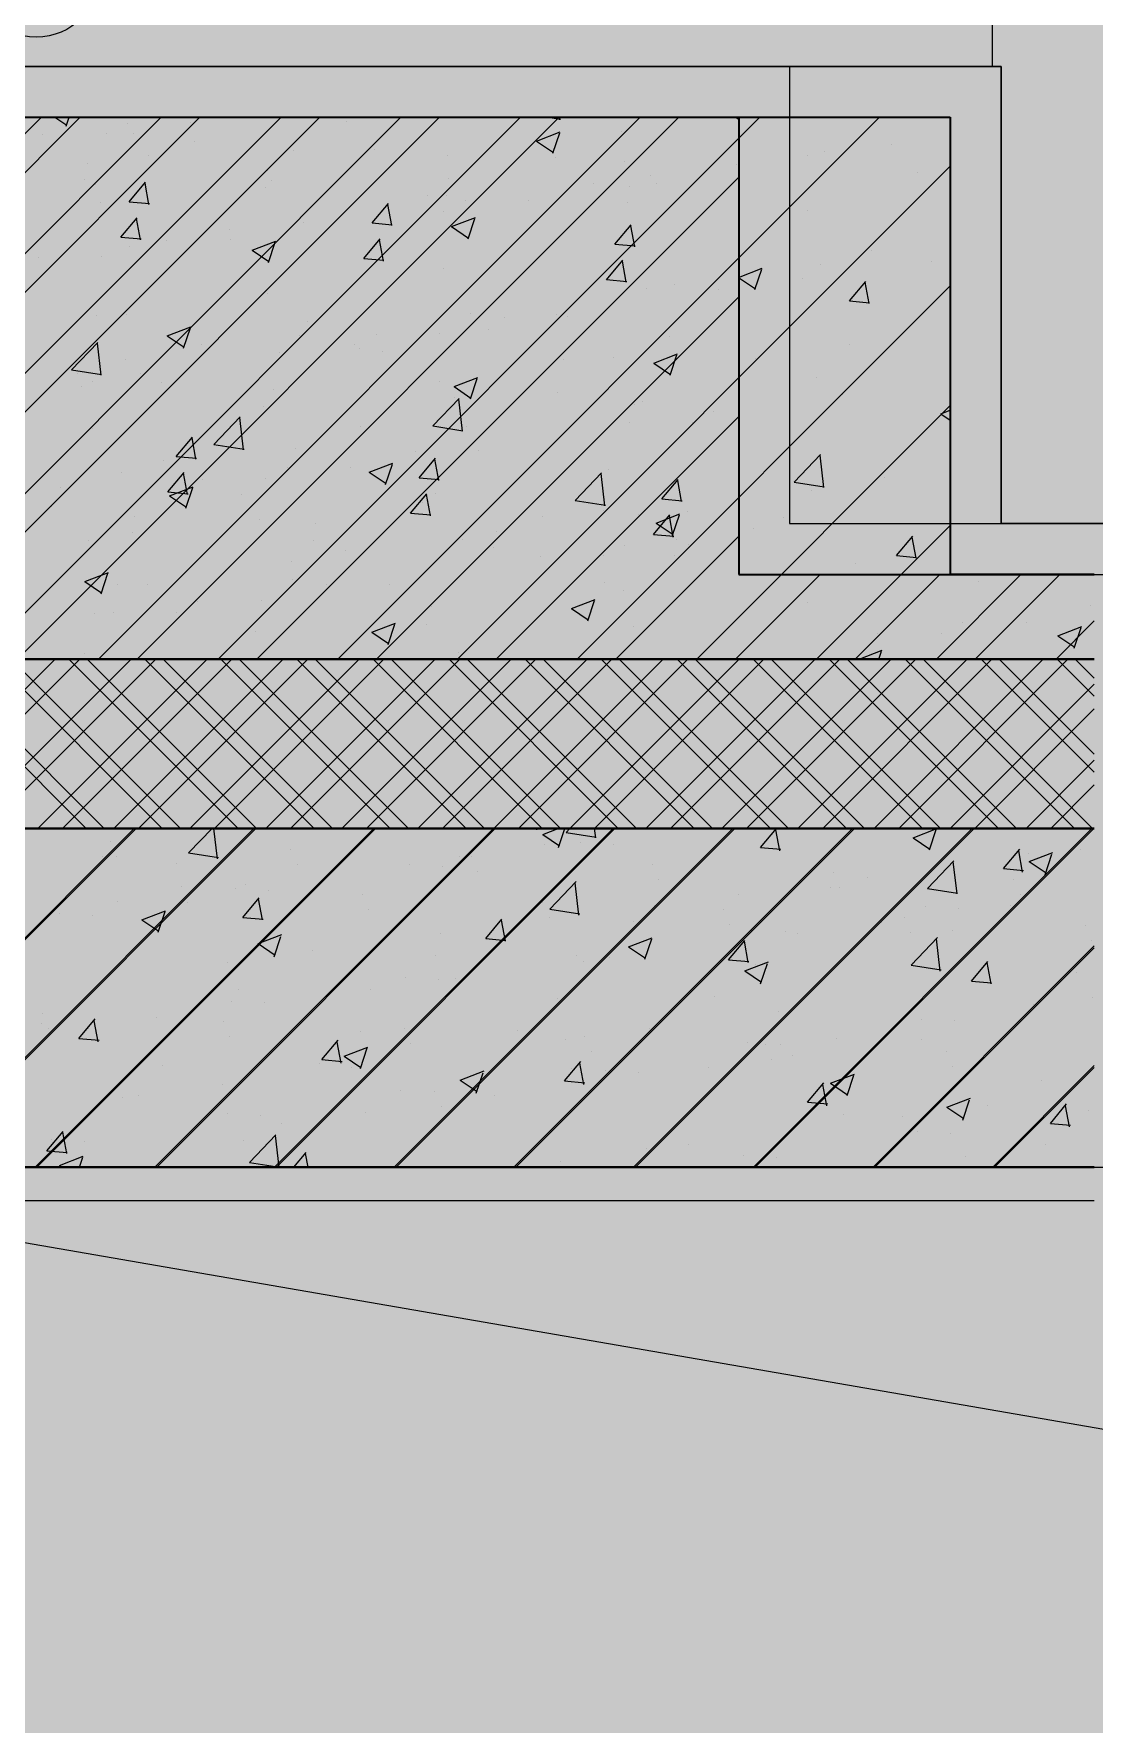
# Model space of a CAD drawing. Header units: inches. Extents: x 143994 to 247866, y 243815 to 272761.
# Drawn here: x 237912 to 238538, y 261217 to 262215 of the extents above; entities that cross this region are included whole.
import ezdxf

# ---------------------------------------------------------------- set-up
doc = ezdxf.new("R2010")
doc.units = ezdxf.units.IN
doc.header["$LTSCALE"] = 1000
doc.header["$MEASUREMENT"] = 0
doc.linetypes.add('DASH', pattern=[0.35, 0.25, -0.1])
doc.layers.get('DEFPOINTS').update_dxf_attribs({"color": 62})
for name, color, linetype in [('0-p5', 5, 'Continuous'), ('0-p7', 7, 'Continuous'), ('0-p9', 9, 'Continuous'), ('0-建筑1F', 127, 'Continuous'), ('0-建筑2F', 127, 'Continuous'), ('00给水管件', 32, 'Continuous'), ('A-S-face(建筑粉刷线)', 136, 'Continuous'), ('A-Wall-Patn', 255, 'Continuous'), ('I-finish', 8, 'Continuous'), ('PUB_HATCH', 8, 'Continuous')]:
    doc.layers.add(name, color=color, linetype=linetype)
for name, color, linetype, lineweight in [('A-M-Stone', 11, 'Continuous', 15), ('A-Wall', 254, 'Continuous', 35), ('W-保温层', 8, 'Continuous', 13)]:
    doc.layers.add(name, color=color, linetype=linetype, lineweight=lineweight)
doc.styles.get("Standard").update_dxf_attribs({"font": 'arial.ttf'})
doc.linetypes.add('R_WATER_SUPPLY', pattern='A,3,-0.2,["R",Standard,S=0.3,R=0,X=-0.1,Y=-0.15],-0.2', length=3.4)

# ---------------------------------------------------------------- blocks, each defined once
blk = doc.blocks.new('144')
at = {"layer": 'A-M-Stone', "color": 127}
for p, q in [((653931.92, -377960.28), (652931.92, -377960.28)), ((653931.92, -378230.28), (653931.92, -377960.28)), ((653986.92, -378230.28), (653931.92, -378230.28))]:
    blk.add_line(p, q, dxfattribs=at)
at = {"layer": 'A-S-face(建筑粉刷线)', "color": 127}
blk.add_line((653986.92, -378630.28), (653211.92, -378630.28), dxfattribs=at)
at = {"layer": 'A-Wall', "color": 127}
for p, q in [((652961.92, -377990.28), (653901.92, -377990.28)), ((653901.92, -377990.28), (653901.92, -378260.28)), ((653986.92, -378260.28), (653901.92, -378260.28)), ((652586.92, -378310.28), (653986.92, -378310.28)), ((653986.92, -378410.28), (652586.92, -378410.28)), ((652586.92, -378610.28), (653986.92, -378610.28))]:
    blk.add_line(p, q, dxfattribs=at)
at = {"layer": 'PUB_HATCH', "color": 127, "linetype": 'Continuous'}
for p, q in [((653045.14, -378310.28), (653365.14, -377990.28)), ((653115.86, -378310.28), (653435.86, -377990.28)), ((653186.57, -378310.28), (653506.57, -377990.28)), ((653257.28, -378310.28), (653577.28, -377990.28)), ((653327.99, -378310.28), (653647.99, -377990.28)), ((653372.9, -377990.28), (653380.01, -377995.07)), ((653379.72, -377995.59), (653381.5, -377990.28)), ((653398.7, -378310.28), (653718.7, -377990.28)), ((653415.85, -377993.97), (653415.85, -377993.97)), ((653469.41, -378310.28), (653789.41, -377990.28)), ((653540.12, -378310.28), (653860.12, -377990.28)), ((653365.78, -378000.56), (653365.78, -378000.56)), ((653419.63, -378000.19), (653419.63, -378000.19)), ((653455.31, -378004.88), (653455.31, -378004.88)), ((653657.49, -378004.38), (653671.49, -377999.01)), ((653657.49, -378004.38), (653667.44, -378011.09)), ((653667.14, -378011.6), (653671.2, -377999.52)), ((653867.48, -378006.46), (653867.48, -378006.46)), ((653513.84, -378009.8), (653513.84, -378009.8)), ((653562.08, -378009.39), (653562.08, -378009.39)), ((653668.84, -378013.9), (653668.84, -378013.9)), ((653817.42, -378013.05), (653817.42, -378013.05)), ((653827.47, -378010.81), (653827.47, -378010.81)), ((653390.72, -378027.23), (653390.72, -378027.23)), ((653610.83, -378310.28), (653901.92, -378019.19)), ((653724.78, -378024.89), (653724.78, -378024.89)), ((653775.61, -378018.41), (653775.61, -378018.41)), ((653882.37, -378022.92), (653882.37, -378022.92)), ((653397.2, -378029.82), (653397.2, -378029.82)), ((653497.48, -378031.74), (653497.48, -378031.74)), ((653604.25, -378036.25), (653604.25, -378036.25)), ((653691.11, -378029.68), (653691.11, -378029.68)), ((653565.29, -378046.25), (653565.29, -378046.25)), ((653615.36, -378039.66), (653615.36, -378039.66)), ((653620.9, -378039.88), (653620.9, -378039.88)), ((653711.01, -378040.77), (653711.01, -378040.77)), ((653817.78, -378045.28), (653817.78, -378045.28)), ((653411.96, -378061.12), (653421.6, -378049.63)), ((653423.62, -378062.68), (653421.31, -378050.15)), ((653519.88, -378052.69), (653519.88, -378052.69)), ((653411.96, -378061.12), (653423.91, -378062.17)), ((653417.19, -378066.77), (653417.19, -378066.77)), ((653438.98, -378062.88), (653438.98, -378062.88)), ((653489.44, -378068.89), (653503.45, -378063.51)), ((653499.1, -378076.11), (653503.16, -378064.02)), ((653555.41, -378073.67), (653565.05, -378062.18)), ((653567.08, -378075.23), (653564.76, -378062.7)), ((653363.23, -378072.85), (653363.23, -378072.85)), ((653489.44, -378068.89), (653499.39, -378075.6)), ((653555.41, -378073.67), (653567.37, -378074.72)), ((653698.86, -378086.23), (653708.51, -378074.73)), ((653710.53, -378087.78), (653708.22, -378075.25)), ((653825.03, -378077.38), (653825.03, -378077.38)), ((653855.5, -378069.07), (653855.5, -378069.07)), ((653890.62, -378075.37), (653890.62, -378075.37)), ((653698.86, -378086.22), (653710.82, -378087.27)), ((653776.87, -378084.91), (653790.87, -378079.53)), ((653776.87, -378084.91), (653786.82, -378091.62)), ((653786.53, -378092.13), (653790.58, -378080.04)), ((653814.87, -378085.35), (653814.87, -378085.35)), ((653842.32, -378098.78), (653851.96, -378087.28)), ((653681.54, -378310.28), (653901.92, -378089.9)), ((653722.35, -378091.47), (653722.35, -378091.47)), ((653738.86, -378089.09), (653738.86, -378089.09)), ((653764.8, -378091.94), (653764.8, -378091.94)), ((653853.98, -378100.33), (653851.67, -378087.8)), ((653415.52, -378106.54), (653415.52, -378106.54)), ((653618.47, -378106.46), (653618.47, -378106.46)), ((653842.32, -378098.78), (653854.27, -378099.82)), ((653522.29, -378111.05), (653522.29, -378111.05)), ((653622.22, -378109.11), (653622.22, -378109.11)), ((653629.05, -378115.56), (653629.05, -378115.56)), ((653638.49, -378108.57), (653638.49, -378108.57)), ((653382.81, -378139.54), (653398.39, -378123.3)), ((653400.3, -378142.67), (653398.09, -378123.67)), ((653512.68, -378125.13), (653512.68, -378125.13)), ((653517.45, -378119.26), (653517.45, -378119.26)), ((653562.75, -378118.54), (653562.75, -378118.54)), ((653735.82, -378120.07), (653735.82, -378120.07)), ((653842.58, -378124.58), (653842.58, -378124.58)), ((653414.76, -378133.35), (653414.76, -378133.35)), ((653505.58, -378129.13), (653505.58, -378129.13)), ((653786.78, -378133), (653786.78, -378133)), ((653382.81, -378139.54), (653400.6, -378142.29)), ((653386.37, -378141.76), (653386.37, -378141.76)), ((653608.83, -378149.41), (653622.83, -378144.04)), ((653618.48, -378156.63), (653622.54, -378144.55)), ((653822.6, -378143.96), (653822.6, -378143.96)), ((653388.95, -378149.15), (653388.95, -378149.15)), ((653596.26, -378172.64), (653611.84, -378156.4)), ((653608.83, -378149.41), (653618.77, -378156.12)), ((653613.75, -378175.77), (653611.54, -378156.78)), ((653670.14, -378153.02), (653670.14, -378153.02)), ((653838, -378154.26), (653838, -378154.26)), ((653719.92, -378158.04), (653719.92, -378158.04)), ((653752.25, -378310.28), (653901.92, -378160.61)), ((653762.26, -378164.23), (653762.26, -378164.23)), ((653896.25, -378165.43), (653901.92, -378163.25)), ((653896.25, -378165.43), (653901.92, -378169.25)), ((653553.51, -378173.04), (653553.51, -378173.04)), ((653596.26, -378172.64), (653614.05, -378175.4)), ((653616.04, -378173.04), (653616.04, -378173.04)), ((653712.19, -378170.82), (653712.19, -378170.82)), ((653515.02, -378185.84), (653515.02, -378185.84)), ((653436.87, -378193.06), (653436.87, -378193.06)), ((653585.88, -378187.45), (653585.88, -378187.45)), ((653809.71, -378205.74), (653825.29, -378189.51)), ((653827.2, -378208.88), (653824.99, -378189.88)), ((653412.33, -378199.93), (653412.33, -378199.93)), ((653439.71, -378211.56), (653449.35, -378200.07)), ((653451.37, -378213.12), (653449.06, -378200.58)), ((653460.06, -378204.01), (653460.06, -378204.01)), ((653510.13, -378197.42), (653510.13, -378197.42)), ((653809.71, -378205.74), (653827.5, -378208.5)), ((653863.16, -378202.99), (653863.16, -378202.99)), ((653376.58, -378208.74), (653376.58, -378208.74)), ((653439.71, -378211.56), (653451.67, -378212.61)), ((653440.78, -378213.92), (653454.78, -378208.54)), ((653440.78, -378213.92), (653450.73, -378220.63)), ((653450.44, -378221.14), (653454.49, -378209.05)), ((653483.34, -378213.25), (653483.34, -378213.25)), ((653583.16, -378224.11), (653592.8, -378212.62)), ((653594.83, -378225.67), (653592.51, -378213.13)), ((653820.17, -378210.54), (653820.17, -378210.54)), ((653583.16, -378224.11), (653595.12, -378225.16)), ((653590.11, -378217.76), (653590.11, -378217.76)), ((653696.87, -378222.27), (653696.87, -378222.27)), ((653717.48, -378224.62), (653717.48, -378224.62)), ((653726.61, -378236.66), (653736.26, -378225.17)), ((653728.21, -378229.94), (653742.21, -378224.56)), ((653738.28, -378238.22), (653735.97, -378225.69)), ((653737.86, -378237.16), (653741.92, -378225.07)), ((653746.53, -378223.01), (653746.53, -378223.01)), ((653803.64, -378226.78), (653803.64, -378226.78)), ((653418.75, -378235.6), (653418.75, -378235.6)), ((653726.61, -378236.66), (653738.57, -378237.71)), ((653728.21, -378229.94), (653738.16, -378236.65)), ((653785.39, -378233.14), (653785.39, -378233.14)), ((653822.96, -378310.28), (653901.92, -378231.32)), ((653525.51, -378240.12), (653525.51, -378240.12)), ((653613.61, -378239.62), (653613.61, -378239.62)), ((653629.89, -378243.03), (653629.89, -378243.03)), ((653632.28, -378244.63), (653632.28, -378244.63)), ((653709.64, -378243.11), (653709.64, -378243.11)), ((653870.07, -378249.21), (653879.71, -378237.72)), ((653881.73, -378250.77), (653879.42, -378238.24)), ((653512.58, -378252.42), (653512.58, -378252.42)), ((653659.57, -378249.7), (653659.57, -378249.7)), ((653739.04, -378249.14), (653739.04, -378249.14)), ((653845.81, -378253.65), (653845.81, -378253.65)), ((653870.07, -378249.21), (653882.02, -378250.26)), ((653409.9, -378266.5), (653409.9, -378266.5)), ((653513.25, -378263.06), (653513.25, -378263.06)), ((653533.26, -378266.33), (653533.26, -378266.33)), ((653893.67, -378310.28), (653943.67, -378260.28)), ((653918.76, -378264.32), (653918.76, -378264.32)), ((653457.52, -378276.3), (653457.52, -378276.3)), ((653817.74, -378277.12), (653817.74, -378277.12)), ((653396.62, -378283.08), (653396.62, -378283.08)), ((653407.45, -378282.89), (653407.45, -378282.89)), ((653984.9, -378278.83), (653984.9, -378278.83)), ((653560.16, -378294.44), (653574.17, -378289.07)), ((653560.16, -378294.44), (653570.11, -378301.15)), ((653569.82, -378301.66), (653573.87, -378289.58)), ((653715.05, -378291.2), (653715.05, -378291.2)), ((653859.08, -378295.39), (653859.08, -378295.39)), ((653909.15, -378288.8), (653909.15, -378288.8)), ((653964.38, -378310.28), (653986.92, -378287.74)), ((653611.17, -378306.2), (653611.17, -378306.2)), ((653848.06, -378310.28), (653861.59, -378305.08)), ((653859.73, -378310.28), (653861.3, -378305.59)), ((653971.54, -378302.3), (653971.54, -378302.3)), ((653219.9, -378610.28), (653419.9, -378410.28)), ((653290.61, -378610.28), (653490.61, -378410.28)), ((653361.32, -378610.28), (653561.32, -378410.28)), ((653432.03, -378610.28), (653632.03, -378410.28)), ((653502.74, -378610.28), (653702.74, -378410.28)), ((653573.45, -378610.28), (653773.45, -378410.28)), ((653644.16, -378610.28), (653844.16, -378410.28)), ((653674.97, -378412.63), (653677.23, -378410.28)), ((653674.97, -378412.63), (653692.76, -378415.39)), ((653692.46, -378415.77), (653691.82, -378410.28)), ((653714.87, -378610.28), (653914.87, -378410.28)), ((653785.58, -378610.28), (653985.58, -378410.28)), ((653879.91, -378415.75), (653893.91, -378410.38)), ((653879.91, -378415.75), (653889.86, -378422.47)), ((653889.57, -378422.98), (653893.62, -378410.89)), ((653409.28, -378426.87), (653409.28, -378426.87)), ((653611.91, -378426.63), (653611.91, -378426.63)), ((653661.98, -378420.04), (653661.98, -378420.04)), ((653683.32, -378418.81), (653683.32, -378418.81)), ((653948.03, -378425.38), (653948.03, -378425.38)), ((653516.05, -378431.38), (653516.05, -378431.38)), ((653582.3, -378431.61), (653582.3, -378431.61)), ((653622.81, -378435.89), (653622.81, -378435.89)), ((653888.42, -378445.74), (653904, -378429.5)), ((653905.91, -378448.87), (653903.7, -378429.88)), ((653479.61, -378445.69), (653479.61, -378445.69)), ((653485.6, -378443.26), (653485.6, -378443.26)), ((653729.58, -378440.4), (653729.58, -378440.4)), ((653831.39, -378445.4), (653831.39, -378445.4)), ((653836.34, -378444.91), (653836.34, -378444.91)), ((653888.42, -378445.74), (653906.21, -378448.5)), ((653409.85, -378453.23), (653409.85, -378453.23)), ((653451.45, -378453.73), (653451.45, -378453.73)), ((653484.01, -378462.79), (653493.66, -378451.3)), ((653495.68, -378464.35), (653493.37, -378451.81)), ((653887.45, -378456.31), (653887.45, -378456.31)), ((653937.23, -378455.76), (653937.23, -378455.76)), ((653943.1, -378449.42), (653943.1, -378449.42)), ((653375.73, -378460.69), (653375.73, -378460.69)), ((653424.44, -378464.24), (653438.44, -378458.87)), ((653424.44, -378464.24), (653434.39, -378470.95)), ((653434.1, -378471.46), (653438.15, -378459.38)), ((653484.01, -378462.79), (653495.97, -378463.84)), ((653558.22, -378458.24), (653558.22, -378458.24)), ((653627.47, -378475.34), (653637.11, -378463.85)), ((653639.13, -378476.9), (653636.82, -378464.36)), ((653664.98, -378462.75), (653664.98, -378462.75)), ((653714.76, -378465.42), (653714.76, -378465.42)), ((653861.49, -378465.73), (653861.49, -378465.73)), ((653627.47, -378475.34), (653639.42, -378476.39)), ((653711.86, -378480.26), (653725.87, -378474.89)), ((653721.52, -378487.48), (653725.58, -378475.4)), ((653770.92, -378487.89), (653780.56, -378476.4)), ((653771.75, -378467.27), (653771.75, -378467.27)), ((653784.76, -378470.39), (653784.76, -378470.39)), ((653811.42, -378472.32), (653811.42, -378472.32)), ((653878.51, -378471.78), (653878.51, -378471.78)), ((653985.27, -378476.29), (653985.27, -378476.29)), ((653598.12, -378485.44), (653598.12, -378485.44)), ((653680.89, -378485.39), (653680.89, -378485.39)), ((653711.86, -378480.26), (653721.81, -378486.97)), ((653782.58, -378489.45), (653780.27, -378476.91)), ((653856.3, -378610.28), (653986.92, -378479.65)), ((653685.11, -378488.95), (653685.11, -378488.95)), ((653770.92, -378487.89), (653782.87, -378488.94)), ((653879.32, -378489.32), (653879.32, -378489.32)), ((653914.37, -378500.44), (653924.01, -378488.95)), ((653926.04, -378502), (653923.72, -378489.46)), ((653481.48, -378505.46), (653481.48, -378505.46)), ((653559.29, -378505.52), (653559.29, -378505.52)), ((653579.86, -378498.19), (653579.86, -378498.19)), ((653609.36, -378498.92), (653609.36, -378498.92)), ((653914.37, -378500.44), (653926.32, -378501.49)), ((653477.18, -378512.27), (653477.18, -378512.27)), ((653762.68, -378509.34), (653762.68, -378509.34)), ((653986.04, -378510.08), (653986.04, -378510.08)), ((653364.84, -378525.49), (653364.84, -378525.49)), ((653432.98, -378522.14), (653432.98, -378522.14)), ((653885.02, -378522.89), (653885.02, -378522.89)), ((653369.49, -378528.53), (653369.49, -378528.53)), ((653373.3, -378527.27), (653373.3, -378527.27)), ((653476.26, -378533.04), (653476.26, -378533.04)), ((653646.04, -378529.36), (653646.04, -378529.36)), ((653884.62, -378534.64), (653884.62, -378534.64)), ((653543.82, -378544.77), (653557.82, -378539.39)), ((653543.82, -378544.77), (653553.77, -378551.48)), ((653553.48, -378551.99), (653557.53, -378539.9)), ((653583.02, -378537.55), (653583.02, -378537.55)), ((653689.79, -378542.06), (653689.79, -378542.06)), ((653782.33, -378536.97), (653782.33, -378536.97)), ((653796.55, -378546.57), (653796.55, -378546.57)), ((653808.87, -378544.61), (653808.87, -378544.61)), ((653529.41, -378549.38), (653529.41, -378549.38)), ((653678.45, -378551.96), (653678.45, -378551.96)), ((653758.8, -378551.2), (653758.8, -378551.2)), ((653831.25, -378560.78), (653845.25, -378555.41)), ((653840.9, -378568.01), (653844.96, -378555.92)), ((653903.31, -378551.08), (653903.31, -378551.08)), ((653927.01, -378610.28), (653986.92, -378550.36)), ((653577.43, -378564.77), (653577.43, -378564.77)), ((653831.25, -378560.78), (653841.19, -378567.5)), ((653955.7, -378559.31), (653955.7, -378559.31)), ((653412.77, -378569.4), (653412.77, -378569.4)), ((653632.49, -378567.83), (653632.49, -378567.83)), ((653474.74, -378578.85), (653474.74, -378578.85)), ((653506.68, -378584.4), (653506.68, -378584.4)), ((653556.75, -378577.81), (653556.75, -378577.81)), ((653839.06, -378579.33), (653839.06, -378579.33)), ((653983.61, -378576.66), (653983.61, -378576.66)), ((653368.31, -378600.68), (653377.95, -378589.19)), ((653370.87, -378593.85), (653370.87, -378593.85)), ((653379.98, -378602.24), (653377.67, -378589.7)), ((653488.04, -378607.46), (653503.61, -378591.22)), ((653505.49, -378610.28), (653503.31, -378591.6)), ((653882.59, -378589.47), (653882.59, -378589.47)), ((653368.31, -378600.68), (653380.27, -378601.72)), ((653375.78, -378609.27), (653389.78, -378603.9)), ((653380.37, -378601.03), (653380.37, -378601.03)), ((653387.52, -378610.28), (653389.49, -378604.41)), ((653514.24, -378610.28), (653521.41, -378601.74)), ((653522.6, -378610.28), (653521.12, -378602.25)), ((653722.42, -378599.35), (653722.42, -378599.35)), ((653779.9, -378603.55), (653779.9, -378603.55)), ((653958.31, -378596.89), (653958.31, -378596.89)), ((653375.78, -378609.27), (653377.27, -378610.28)), ((653488.04, -378607.46), (653505.82, -378610.22))]:
    blk.add_line(p, q, dxfattribs=at)
at = {"layer": 'W-保温层', "color": 127, "linetype": 'Continuous'}
for p, q in [((653273.14, -378410.28), (653373.14, -378310.28)), ((653402.21, -378410.28), (653302.21, -378310.28)), ((653318.04, -378410.28), (653418.04, -378310.28)), ((653447.11, -378410.28), (653347.11, -378310.28)), ((653362.94, -378410.28), (653462.94, -378310.28)), ((653492.01, -378410.28), (653392.01, -378310.28)), ((653407.84, -378410.28), (653507.84, -378310.28)), ((653536.92, -378410.28), (653436.92, -378310.28)), ((653452.74, -378410.28), (653552.74, -378310.28)), ((653581.82, -378410.28), (653481.82, -378310.28)), ((653497.64, -378410.28), (653597.64, -378310.28)), ((653626.72, -378410.28), (653526.72, -378310.28)), ((653542.54, -378410.28), (653642.54, -378310.28)), ((653671.62, -378410.28), (653571.62, -378310.28)), ((653587.44, -378410.28), (653687.44, -378310.28)), ((653716.52, -378410.28), (653616.52, -378310.28)), ((653632.35, -378410.28), (653732.35, -378310.28)), ((653761.42, -378410.28), (653661.42, -378310.28)), ((653677.25, -378410.28), (653777.25, -378310.28)), ((653806.32, -378410.28), (653706.32, -378310.28)), ((653722.15, -378410.28), (653822.15, -378310.28)), ((653851.22, -378410.28), (653751.22, -378310.28)), ((653767.05, -378410.28), (653867.05, -378310.28)), ((653896.13, -378410.28), (653796.13, -378310.28)), ((653811.95, -378410.28), (653911.95, -378310.28)), ((653941.03, -378410.28), (653841.03, -378310.28)), ((653856.85, -378410.28), (653956.85, -378310.28)), ((653985.93, -378410.28), (653885.93, -378310.28)), ((653986.92, -378366.37), (653930.83, -378310.28)), ((653986.92, -378321.47), (653975.73, -378310.28)), ((653901.75, -378410.28), (653986.92, -378325.11)), ((653946.66, -378410.28), (653986.92, -378370.01))]:
    blk.add_line(p, q, dxfattribs=at)
blk = doc.blocks.new('1442323')
at = {"layer": 'A-M-Stone', "color": 127}
for p, q in [((694856.92, -378049.31), (695856.92, -378049.31)), ((695856.92, -378049.31), (695856.92, -378319.31)), ((695856.92, -378319.31), (696036.92, -378319.31))]:
    blk.add_line(p, q, dxfattribs=at)
at = {"layer": 'A-S-face(建筑粉刷线)', "color": 127}
blk.add_line((696036.92, -378719.31), (695261.92, -378719.31), dxfattribs=at)
at = {"layer": 'A-Wall', "color": 127}
for p, q in [((694886.92, -378079.31), (695826.92, -378079.31)), ((695826.92, -378079.31), (695826.92, -378349.31)), ((695826.92, -378349.31), (696036.92, -378349.31)), ((696036.92, -378399.31), (694636.92, -378399.31)), ((696036.92, -378399.31), (694636.92, -378399.31)), ((694636.92, -378499.31), (696036.92, -378499.31)), ((696036.92, -378699.31), (694636.92, -378699.31))]:
    blk.add_line(p, q, dxfattribs=at)
at = {"layer": 'I-finish', "color": 127}
blk.add_line((696994.27, -379018.75), (695261.92, -378719.31), dxfattribs=at)
at = {"layer": 'PUB_HATCH', "color": 127, "linetype": 'Continuous'}
for p, q in [((695118, -378399.31), (695438, -378079.31)), ((695188.71, -378399.31), (695508.71, -378079.31)), ((695259.42, -378399.31), (695579.42, -378079.31)), ((695330.13, -378399.31), (695650.13, -378079.31)), ((695400.84, -378399.31), (695720.84, -378079.31)), ((695471.55, -378399.31), (695791.55, -378079.31)), ((695503.35, -378082.65), (695503.35, -378082.65)), ((695595.11, -378081.81), (695595.11, -378081.81)), ((695714.21, -378079.31), (695721.67, -378080.47)), ((695721.36, -378080.87), (695721.18, -378079.31)), ((695825.43, -378079.46), (695825.81, -378079.31)), ((695825.43, -378079.46), (695826.92, -378080.47)), ((695453.28, -378089.24), (695453.28, -378089.24)), ((695757.6, -378087.9), (695757.6, -378087.9)), ((695442.02, -378106.57), (695442.02, -378106.57)), ((695478.48, -378101.83), (695478.48, -378101.83)), ((695654.92, -378101.98), (695654.92, -378101.98)), ((695759.67, -378105.7), (695759.67, -378105.7)), ((695542.26, -378399.31), (695826.92, -378114.65)), ((695548.78, -378111.08), (695548.78, -378111.08)), ((695551.04, -378116.98), (695551.04, -378116.98)), ((695655.55, -378115.59), (695655.55, -378115.59)), ((695466.91, -378129.22), (695476.55, -378117.73)), ((695478.57, -378130.81), (695476.26, -378118.27)), ((695643.04, -378125.72), (695643.04, -378125.72)), ((695762.31, -378120.1), (695762.31, -378120.1)), ((695778.61, -378118.37), (695778.61, -378118.37)), ((695450.02, -378129.78), (695450.02, -378129.78)), ((695466.91, -378129.22), (695478.87, -378130.27)), ((695610.36, -378141.77), (695620, -378130.28)), ((695622.03, -378143.36), (695619.71, -378130.83)), ((695652.79, -378134.93), (695652.79, -378134.93)), ((695702.86, -378128.34), (695702.86, -378128.34)), ((695526.4, -378145.75), (695526.4, -378145.75)), ((695610.36, -378141.77), (695622.32, -378142.82)), ((695657.38, -378143.96), (695671.38, -378138.59)), ((695657.38, -378143.96), (695667.33, -378150.67)), ((695667.04, -378151.22), (695671.09, -378139.13)), ((695753.81, -378154.32), (695763.46, -378142.83)), ((695765.48, -378155.91), (695763.17, -378143.38)), ((695526.48, -378151.56), (695526.48, -378151.56)), ((695753.81, -378154.32), (695765.77, -378155.37)), ((695755.17, -378154.48), (695755.17, -378154.48)), ((695450.73, -378161.53), (695450.73, -378161.53)), ((695652.48, -378168.56), (695652.48, -378168.56)), ((695548.61, -378183.55), (695548.61, -378183.55)), ((695612.97, -378399.31), (695826.92, -378185.36)), ((695447.59, -378196.36), (695447.59, -378196.36)), ((695719.42, -378195.72), (695719.42, -378195.72)), ((695725.99, -378197.25), (695725.99, -378197.25)), ((695489.34, -378208.47), (695503.34, -378203.1)), ((695498.99, -378215.72), (695503.05, -378203.64)), ((695650.24, -378207.22), (695650.24, -378207.22)), ((695489.34, -378208.47), (695499.29, -378215.18)), ((695509.83, -378213.28), (695509.83, -378213.28)), ((695600.18, -378213.82), (695600.18, -378213.82)), ((695602.78, -378215.74), (695602.78, -378215.74)), ((695616.6, -378217.79), (695616.6, -378217.79)), ((695723.36, -378222.3), (695723.36, -378222.3)), ((695752.74, -378221.06), (695752.74, -378221.06)), ((695776.76, -378224.49), (695790.77, -378219.11)), ((695776.76, -378224.49), (695786.71, -378231.2)), ((695786.42, -378231.74), (695790.47, -378219.66)), ((695445.24, -378235.63), (695445.24, -378235.63)), ((695473.87, -378230.44), (695473.87, -378230.44)), ((695486.14, -378235.76), (695486.14, -378235.76)), ((695650.05, -378235.14), (695650.05, -378235.14)), ((695552, -378240.14), (695552, -378240.14)), ((695658.77, -378244.66), (695658.77, -378244.66)), ((695516.95, -378272.53), (695532.52, -378256.3)), ((695534.43, -378275.69), (695532.22, -378256.7)), ((695546.17, -378250.13), (695546.17, -378250.13)), ((695683.68, -378399.31), (695826.92, -378256.07)), ((695765.53, -378249.17), (695765.53, -378249.17)), ((695445.15, -378262.94), (695445.15, -378262.94)), ((695799.69, -378259.5), (695799.69, -378259.5)), ((695494.66, -378279.66), (695504.3, -378268.17)), ((695506.32, -378281.25), (695504.01, -378268.71)), ((695516.95, -378272.53), (695534.73, -378275.29)), ((695673.38, -378276.13), (695673.38, -378276.13)), ((695494.66, -378279.66), (695506.62, -378280.7)), ((695597.63, -378286.11), (695597.63, -378286.11)), ((695608.72, -378288.99), (695622.72, -378283.62)), ((695618.37, -378296.25), (695622.43, -378284.16)), ((695638.11, -378292.21), (695647.75, -378280.72)), ((695649.78, -378293.8), (695647.46, -378281.26)), ((695547.56, -378292.7), (695547.56, -378292.7)), ((695608.72, -378288.99), (695618.67, -378295.7)), ((695638.11, -378292.21), (695650.07, -378293.25)), ((695730.39, -378305.64), (695745.97, -378289.4)), ((695747.88, -378308.79), (695745.67, -378289.8)), ((695750.31, -378287.63), (695750.31, -378287.63)), ((695781.57, -378304.76), (695791.21, -378293.27)), ((695793.23, -378306.35), (695790.92, -378293.81)), ((695647.62, -378301.72), (695647.62, -378301.72)), ((695730.39, -378305.63), (695748.18, -378308.39)), ((695781.57, -378304.76), (695793.52, -378305.81)), ((695421.25, -378309.33), (695421.25, -378309.33)), ((695470.04, -378314.94), (695470.04, -378314.94)), ((695543.74, -378316.71), (695543.74, -378316.71)), ((695711.16, -378315.05), (695711.16, -378315.05)), ((695576.81, -378319.45), (695576.81, -378319.45)), ((695683.57, -378323.96), (695683.57, -378323.96)), ((695754.39, -378399.31), (695826.92, -378326.78)), ((695442.72, -378329.52), (695442.72, -378329.52)), ((695594.52, -378335.07), (695594.52, -378335.07)), ((695790.34, -378328.47), (695790.34, -378328.47)), ((695797.14, -378331.8), (695797.14, -378331.8)), ((695747.07, -378338.39), (695747.07, -378338.39)), ((695440.67, -378353.5), (695454.68, -378348.13)), ((695440.67, -378353.5), (695450.62, -378360.21)), ((695450.33, -378360.75), (695454.38, -378348.67)), ((695477.89, -378355.09), (695477.89, -378355.09)), ((695620.76, -378355.02), (695620.76, -378355.02)), ((695747.88, -378354.21), (695747.88, -378354.21)), ((695825.1, -378399.31), (695875.1, -378349.31)), ((695895.82, -378399.31), (695945.82, -378349.31)), ((695966.53, -378399.31), (696016.53, -378349.31)), ((695545.02, -378364.99), (695545.02, -378364.99)), ((695728.1, -378369.52), (695742.1, -378364.14)), ((695737.75, -378376.77), (695741.81, -378364.69)), ((695759.08, -378358.96), (695759.08, -378358.96)), ((695494.95, -378371.58), (695494.95, -378371.58)), ((695645.19, -378368.3), (695645.19, -378368.3)), ((695728.1, -378369.52), (695738.05, -378376.23)), ((695541.31, -378383.29), (695541.31, -378383.29)), ((695642.45, -378378.98), (695642.45, -378378.98)), ((695946.58, -378384.08), (695946.58, -378384.08)), ((695996.65, -378377.48), (695996.65, -378377.48)), ((696015.53, -378385.54), (696029.53, -378380.16)), ((696015.53, -378385.54), (696025.47, -378392.25)), ((696025.18, -378392.79), (696029.24, -378380.7)), ((695440.29, -378396.09), (695440.29, -378396.09)), ((695950.34, -378392.99), (695950.34, -378392.99)), ((695525.81, -378399), (695525.81, -378399)), ((695271.01, -378699.31), (695471.01, -378499.31)), ((695341.72, -378699.31), (695541.72, -378499.31)), ((695412.43, -378699.31), (695612.43, -378499.31)), ((695483.14, -378699.31), (695683.14, -378499.31)), ((695501.91, -378513.82), (695515.83, -378499.31)), ((695519.08, -378517.35), (695516.98, -378499.31)), ((695553.85, -378699.31), (695753.85, -378499.31)), ((695577.45, -378499.33), (695577.45, -378499.33)), ((695611.68, -378500.13), (695611.68, -378500.13)), ((695624.56, -378699.31), (695824.56, -378499.31)), ((695695.27, -378699.31), (695895.27, -378499.31)), ((695707.72, -378500.08), (695707.58, -378499.31)), ((695711.15, -378502.85), (695720.36, -378499.31)), ((695711.15, -378502.85), (695721.09, -378509.56)), ((695720.5, -378510.62), (695724.29, -378499.31)), ((695765.98, -378699.31), (695965.98, -378499.31)), ((695836.69, -378699.31), (696036.69, -378499.31)), ((695839.81, -378510.52), (695849.22, -378499.31)), ((695851.17, -378512.63), (695848.86, -378500.09)), ((695451.14, -378515.96), (695451.14, -378515.96)), ((695455.58, -378507.02), (695455.58, -378507.02)), ((695501.91, -378513.82), (695519.7, -378516.57)), ((695562.35, -378511.53), (695562.35, -378511.53)), ((695669.11, -378516.04), (695669.11, -378516.04)), ((695752.89, -378508.89), (695752.89, -378508.89)), ((695839.81, -378510.52), (695851.76, -378511.57)), ((695983.26, -378523.07), (695992.9, -378511.58)), ((695994.62, -378525.18), (695992.31, -378512.64)), ((695998.57, -378518.87), (696012.58, -378513.49)), ((696007.92, -378526.64), (696011.98, -378514.55)), ((696029.08, -378511.83), (696029.08, -378511.83)), ((695495.04, -378520.16), (695495.04, -378520.16)), ((695651.87, -378521.69), (695651.87, -378521.69)), ((695775.88, -378520.55), (695775.88, -378520.55)), ((695882.64, -378525.06), (695882.64, -378525.06)), ((695983.26, -378523.07), (695995.22, -378524.12)), ((695998.57, -378518.86), (696008.52, -378525.58)), ((695497.75, -378533.88), (695497.75, -378533.88)), ((695549.18, -378535.78), (695549.18, -378535.78)), ((695715.36, -378546.92), (695730.94, -378530.68)), ((695732.53, -378550.46), (695730.32, -378531.46)), ((695902.77, -378528.46), (695902.77, -378528.46)), ((695989.41, -378529.57), (695989.41, -378529.57)), ((695604.52, -378538.39), (695604.52, -378538.39)), ((695711.28, -378542.9), (695711.28, -378542.9)), ((695776.96, -378545.02), (695776.96, -378545.02)), ((695827.03, -378538.43), (695827.03, -378538.43)), ((695957.02, -378546.39), (695957.02, -378546.39)), ((695445.3, -378550.77), (695445.3, -378550.77)), ((695715.36, -378546.92), (695733.15, -378549.68)), ((695818.05, -378547.41), (695818.05, -378547.41)), ((695924.81, -378551.92), (695924.81, -378551.92)), ((696031.58, -378556.44), (696031.58, -378556.44)), ((695543.1, -378567.35), (695557.1, -378561.98)), ((695552.45, -378575.12), (695556.51, -378563.04)), ((695650.65, -378561.65), (695650.65, -378561.65)), ((695854.33, -378560.47), (695854.33, -378560.47)), ((695928.81, -378580.02), (695944.38, -378563.79)), ((695945.98, -378583.56), (695943.77, -378564.57)), ((695953.33, -378559.4), (695953.33, -378559.4)), ((695543.1, -378567.35), (695553.05, -378574.06)), ((695574.9, -378571.62), (695574.9, -378571.62)), ((695750.46, -378575.47), (695750.46, -378575.47)), ((695907.4, -378699.31), (696036.92, -378569.79)), ((695524.83, -378578.22), (695524.83, -378578.22)), ((695830.53, -378583.37), (695844.53, -378578)), ((695830.53, -378583.37), (695840.48, -378590.08)), ((695836.69, -378579.43), (695836.69, -378579.43)), ((695839.88, -378591.14), (695843.93, -378579.06)), ((695928.81, -378580.02), (695946.59, -378582.78)), ((696026.54, -378584.12), (696026.54, -378584.12)), ((695649.43, -378588.27), (695649.43, -378588.27)), ((695976.47, -378590.71), (695976.47, -378590.71)), ((695546.75, -378602.35), (695546.75, -378602.35)), ((695720.06, -378599.45), (695720.06, -378599.45)), ((696001.25, -378603.32), (696001.25, -378603.32)), ((695415.79, -378608.68), (695415.79, -378608.68)), ((695437.2, -378623.31), (695446.85, -378611.82)), ((695448.56, -378625.42), (695446.25, -378612.88)), ((695522.56, -378613.19), (695522.56, -378613.19)), ((695850.16, -378607.34), (695850.16, -378607.34)), ((695954.59, -378612.97), (695954.59, -378612.97)), ((695437.2, -378623.31), (695449.16, -378624.35)), ((695442.87, -378617.35), (695442.87, -378617.35)), ((695580.66, -378635.86), (695590.3, -378624.37)), ((695592.02, -378637.97), (695589.7, -378625.43)), ((695603.42, -378619.47), (695603.42, -378619.47)), ((695629.32, -378617.7), (695629.32, -378617.7)), ((695724.34, -378623.9), (695724.34, -378623.9)), ((695736.09, -378622.21), (695736.09, -378622.21)), ((695774.41, -378617.31), (695774.41, -378617.31)), ((695884.62, -378623.34), (695884.62, -378623.34)), ((695580.66, -378635.86), (695592.61, -378636.9)), ((695842.85, -378626.72), (695842.85, -378626.72)), ((695851.9, -378627.05), (695851.9, -378627.05)), ((695949.62, -378631.23), (695949.62, -378631.23)), ((695486.78, -378639.49), (695486.78, -378639.49)), ((695598.03, -378640.53), (695598.03, -378640.53)), ((695662.48, -378647.88), (695676.49, -378642.5)), ((695671.83, -378655.65), (695675.89, -378643.56)), ((695724.11, -378648.41), (695733.75, -378636.92)), ((695735.47, -378650.52), (695733.16, -378637.98)), ((695748.02, -378642.05), (695748.02, -378642.05)), ((695767.98, -378643.36), (695767.98, -378643.36)), ((695978.11, -378699.31), (696036.92, -378640.5)), ((695522.29, -378650.51), (695522.29, -378650.51)), ((695647, -378654.85), (695647, -378654.85)), ((695662.48, -378647.88), (695672.43, -378654.59)), ((695724.11, -378648.41), (695736.06, -378649.45)), ((695867.56, -378660.96), (695877.2, -378649.47)), ((695878.92, -378663.07), (695876.61, -378650.53)), ((695472.22, -378657.1), (695472.22, -378657.1)), ((695651.34, -378663.38), (695651.34, -378663.38)), ((695867.56, -378660.96), (695879.51, -378662.01)), ((695949.91, -378663.9), (695963.91, -378658.52)), ((695949.91, -378663.89), (695959.86, -378670.61)), ((695959.26, -378671.66), (695963.31, -378659.58)), ((695973.92, -378663), (695973.92, -378663)), ((696011.01, -378673.51), (696020.65, -378662.02)), ((696022.37, -378675.62), (696020.06, -378663.08)), ((695544.32, -378668.93), (695544.32, -378668.93)), ((695923.85, -378669.59), (695923.85, -378669.59)), ((696011.01, -378673.51), (696022.97, -378674.56)), ((695440.44, -378683.93), (695440.44, -378683.93)), ((695534.7, -378683.4), (695534.7, -378683.4)), ((695797.54, -378686.22), (695797.54, -378686.22)), ((695952.16, -378679.55), (695952.16, -378679.55)), ((695721.8, -378696.2), (695721.8, -378696.2)), ((695849.47, -378693.63), (695849.47, -378693.63)), ((695961, -378693.33), (695961, -378693.33))]:
    blk.add_line(p, q, dxfattribs=at)
at = {"layer": 'W-保温层', "color": 127, "linetype": 'Continuous'}
for p, q in [((695337.72, -378499.31), (695437.72, -378399.31)), ((695441.51, -378499.31), (695341.51, -378399.31)), ((695382.62, -378499.31), (695482.62, -378399.31)), ((695486.41, -378499.31), (695386.41, -378399.31)), ((695427.52, -378499.31), (695527.52, -378399.31)), ((695531.32, -378499.31), (695431.32, -378399.31)), ((695472.42, -378499.31), (695572.42, -378399.31)), ((695576.22, -378499.31), (695476.22, -378399.31)), ((695517.32, -378499.31), (695617.32, -378399.31)), ((695621.12, -378499.31), (695521.12, -378399.31)), ((695562.22, -378499.31), (695662.22, -378399.31)), ((695666.02, -378499.31), (695566.02, -378399.31)), ((695607.12, -378499.31), (695707.12, -378399.31)), ((695710.92, -378499.31), (695610.92, -378399.31)), ((695652.03, -378499.31), (695752.03, -378399.31)), ((695755.82, -378499.31), (695655.82, -378399.31)), ((695696.93, -378499.31), (695796.93, -378399.31)), ((695800.72, -378499.31), (695700.72, -378399.31)), ((695741.83, -378499.31), (695841.83, -378399.31)), ((695845.62, -378499.31), (695745.62, -378399.31)), ((695786.73, -378499.31), (695886.73, -378399.31)), ((695890.53, -378499.31), (695790.53, -378399.31)), ((695831.63, -378499.31), (695931.63, -378399.31)), ((695935.43, -378499.31), (695835.43, -378399.31)), ((695876.53, -378499.31), (695976.53, -378399.31)), ((695980.33, -378499.31), (695880.33, -378399.31)), ((695921.43, -378499.31), (696021.43, -378399.31)), ((696025.23, -378499.31), (695925.23, -378399.31)), ((696036.92, -378466.1), (695970.13, -378399.31)), ((696036.92, -378421.2), (696015.03, -378399.31)), ((695966.33, -378499.31), (696036.92, -378428.72)), ((696011.24, -378499.31), (696036.92, -378473.62))]:
    blk.add_line(p, q, dxfattribs=at)
blk = doc.blocks.new('角阀4')
at = {"layer": '00给水管件'}
for p, q in [((-1796174.68, -258911.48), (-1796090.96, -258911.48)), ((-1796132.82, -258992.27), (-1796132.82, -258911.48))]:
    blk.add_line(p, q, dxfattribs=at)
blk.add_circle((-1796132.82, -258992.27), 37.91, dxfattribs=at)
blk = doc.blocks.new('A$C6F0D20D9')
at = {"layer": '00给水管件', "linetype": 'R_WATER_SUPPLY', "xscale": -1, "rotation": 90.00024275801658}
blk.add_blockref('角阀4', (-259069.8, -1796308.91), dxfattribs=at)
blk = doc.blocks.new('A$C774F656B')
at = {"layer": '0-p5', "linetype": 'DASH', "ltscale": 5}
for points in [[(-165, 0), (555, 0), (555, 920), (-165, 920)], [(75, 240), (315, 240), (315, 680), (75, 680)]]:
    blk.add_lwpolyline(points, close=True, dxfattribs=at)
at = {"layer": '0-p7'}
blk.add_lwpolyline([(45, 210), (345, 210), (345, 710), (45, 710)], close=True, dxfattribs=at)
at = {"layer": '0-p9'}
for points in [[(90, 667.5, 1), (90, 652.5), (168.75, 652.5, 1), (168.75, 667.5)], [(300, 667.5, -1), (300, 652.5), (221.25, 652.5, -1), (221.25, 667.5)], [(90, 622.5, 1), (90, 607.5), (168.75, 607.5, 1), (168.75, 622.5)], [(300, 622.5, -1), (300, 607.5), (221.25, 607.5, -1), (221.25, 622.5)], [(90, 577.5, 1), (90, 562.5), (168.75, 562.5, 1), (168.75, 577.5)], [(300, 577.5, -1), (300, 562.5), (221.25, 562.5, -1), (221.25, 577.5)], [(90, 532.5, 1), (90, 517.5), (168.75, 517.5, 1), (168.75, 532.5)], [(300, 532.5, -1), (300, 517.5), (221.25, 517.5, -1), (221.25, 532.5)], [(90, 487.5, 1), (90, 472.5), (168.75, 472.5, 1), (168.75, 487.5)], [(300, 487.5, -1), (300, 472.5), (221.25, 472.5, -1), (221.25, 487.5)], [(90, 442.5, 1), (90, 427.5), (168.75, 427.5, 1), (168.75, 442.5)], [(300, 442.5, -1), (300, 427.5), (221.25, 427.5, -1), (221.25, 442.5)], [(90, 397.5, 1), (90, 382.5), (168.75, 382.5, 1), (168.75, 397.5)], [(300, 397.5, -1), (300, 382.5), (221.25, 382.5, -1), (221.25, 397.5)], [(90, 352.5, 1), (90, 337.5), (168.75, 337.5, 1), (168.75, 352.5)], [(300, 352.5, -1), (300, 337.5), (221.25, 337.5, -1), (221.25, 352.5)], [(90, 307.5, 1), (90, 292.5), (168.75, 292.5, 1), (168.75, 307.5)], [(300, 307.5, -1), (300, 292.5), (221.25, 292.5, -1), (221.25, 307.5)], [(90, 247.5, -1), (90, 262.5), (168.75, 262.5, -1), (168.75, 247.5)], [(300, 247.5, 1), (300, 262.5), (221.25, 262.5, 1), (221.25, 247.5)]]:
    blk.add_lwpolyline(points, format="xyb", close=True, dxfattribs=at)
blk = doc.blocks.new('FDHG')
at = {"layer": 'DEFPOINTS'}
blk.add_blockref('A$C774F656B', (-102391.48, 259634.44), dxfattribs=at)
at = {"layer": 'DEFPOINTS', "xscale": -1, "rotation": 90}
blk.add_blockref('A$C6F0D20D9', (-102576.48, 259604.44), dxfattribs=at)

msp = doc.modelspace()

# ---------------------------------------------------------------- hatches: boundary and pattern name
at = {"layer": 'DEFPOINTS'}
h = msp.add_hatch(dxfattribs=at)
h.set_pattern_fill('ANSI31', color=250)
h.set_pattern_definition([(45, (0, 0), (-1.122532015, 1.122532015), [])])
h.paths.add_polyline_path([(247866.03, 243814.78), (223286.02, 243814.78), (223286.02, 270814.78), (247866.03, 270814.78)])

# ---------------------------------------------------------------- linework, layer by layer
at = {"layer": 'A-Wall-Patn'}
for p, q in [((237513.2, 262166.1), (238453.2, 262166.1)), ((238453.2, 262166.1), (238453.2, 261896.1)), ((238453.2, 261896.1), (242888.2, 261896.1)), ((237513.2, 261546.1), (238453.2, 261546.1)), ((238453.2, 261546.1), (242538.2, 261546.1))]:
    msp.add_line(p, q, dxfattribs=at)
at = {"layer": 'A-Wall-Patn', "color": 11}
msp.add_lwpolyline([(215828.2, 253131.1), (215828.2, 260486.1), (217958.2, 260486.1), (217958.2, 264126.1), (222398.2, 264126.1), (222398.2, 264396.1), (223398.2, 264396.1), (223398.2, 260436.1), (225208.2, 260436.1), (225208.2, 264126.1), (230718.2, 264126.1), (230718.2, 258286.1), (232358.2, 258286.1), (232358.2, 261926.1), (237483.2, 261926.1), (237483.2, 262196.1), (238483.2, 262196.1), (238483.2, 261926.1), (242918.2, 261926.1), (242918.2, 258286.1), (245048.2, 258286.1), (245048.2, 250931.1)], dxfattribs=at)
at = {"layer": 'DEFPOINTS'}
msp.add_lwpolyline([(241788.2, 264671.1), (238988.2, 264671.1), (238988.2, 261926.1), (238483.2, 261926.1), (238483.2, 262196.1), (237758.2, 262196.1), (237758.2, 265601.1), (245068.2, 265601.1)], dxfattribs=at)

# ---------------------------------------------------------------- block references
at = {"layer": '0-建筑1F'}
msp.add_blockref('144', (-415448.72, 640156.38), dxfattribs=at)
at = {"layer": '0-建筑2F'}
msp.add_blockref('1442323', (-457498.72, 640245.41), dxfattribs=at)
at = {"layer": 'DEFPOINTS'}
msp.add_blockref('FDHG', (340314.68, 2561.66), dxfattribs=at)

doc.saveas('drawing.dxf')
